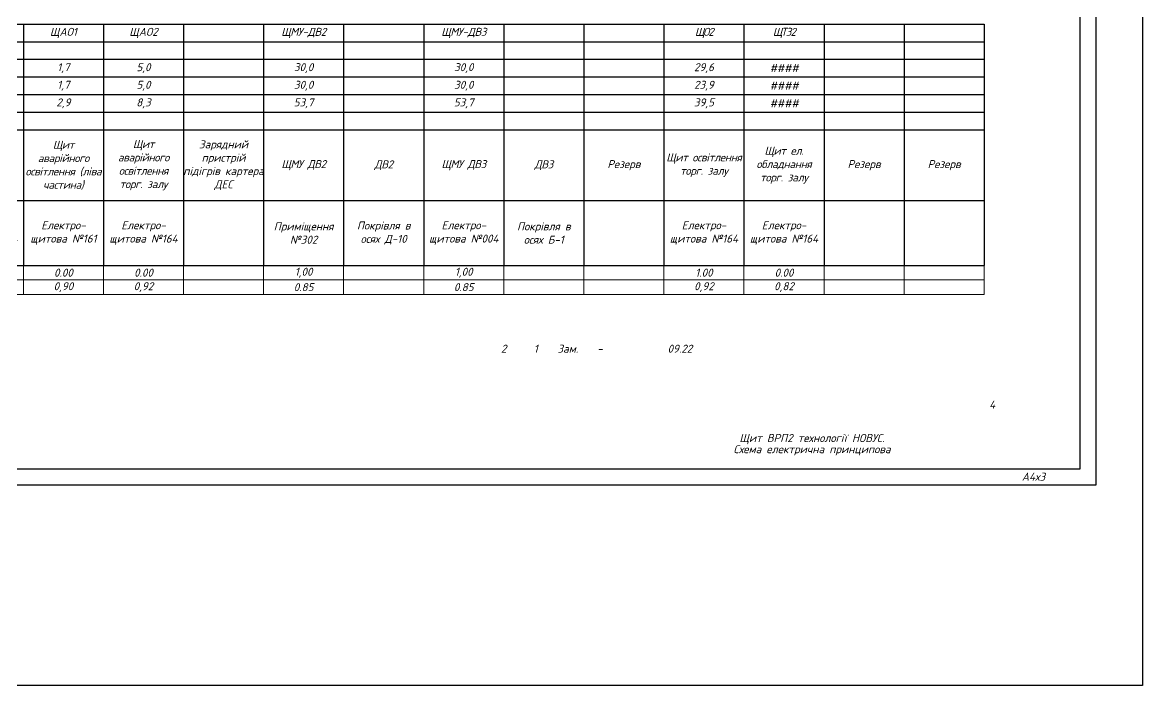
# Model space of a CAD drawing. Header units: millimetres. Extents: x -122434 to 1506205, y -201405 to 386015.
# Drawn here: x 30771 to 65749, y 194423 to 215149 of the extents above; entities that cross this region are included whole.
import ezdxf

# ---------------------------------------------------------------- set-up
doc = ezdxf.new("R2010")
doc.units = ezdxf.units.MM
doc.layers.get('Defpoints').update_dxf_attribs({"color": 4})
doc.layers.add('E_Зміни', color=7, linetype='Continuous')
doc.layers.add('Схема', color=7, linetype='Continuous')
doc.layers.add('Рамка внешняя', color=4, linetype='Continuous', lineweight=30, plot=False)
doc.styles.add('GOST 2.304', font='isocpeui.ttf')
doc.styles.add('ГОСТ 2.304', font='isocpeui.ttf')

# ---------------------------------------------------------------- blocks, each defined once
blk = doc.blocks.new('*T222')
at = {"color": 0, "lineweight": -2, "transparency": 16777216}
for p, q in [((0, 0), (4000, 0)), ((0, 0), (0, -7540)), ((4000, 0), (4000, -7540)), ((6500, 0), (6500, -7540)), ((9000, 0), (9000, -7540)), ((11500, 0), (11500, -7540)), ((14000, 0), (14000, -3300)), ((16500, 0), (16500, -3300)), ((19000, 0), (19000, -7540)), ((21500, 0), (21500, -7540)), ((34000, 0), (34000, -5515)), ((36500, 0), (36500, -2200)), ((39000, 0), (39000, -1100)), ((41500, 0), (41500, -2200)), ((44000, 0), (44000, -1100)), ((46500, 0), (46500, -7540)), ((51500, 0), (51500, -3300)), ((54000, 0), (54000, -7540)), ((56500, 0), (56500, -7540)), ((0, -550), (56500, -550)), ((24000, -550), (24000, -3300)), ((26500, -550), (26500, -3300)), ((29000, -550), (29000, -7540)), ((31500, -550), (31500, -7540)), ((49000, -550), (49000, -3300)), ((0, -1100), (14000, -1100)), ((16500, -1100), (19000, -1100)), ((21500, -1100), (56500, -1100)), ((0, -1650), (56500, -1650)), ((39000, -1650), (39000, -7540)), ((44000, -1650), (44000, -3300)), ((0, -2200), (34000, -2200)), ((36500, -2200), (39000, -2200)), ((41500, -2200), (56500, -2200)), ((0, -2750), (56500, -2750)), ((36500, -2750), (36500, -7540)), ((41500, -2750), (41500, -7540)), ((0, -3300), (14000, -3300)), ((16500, -3300), (56500, -3300)), ((0, -5515), (11500, -5515)), ((14000, -5515), (24000, -5515)), ((14000, -5515), (14000, -7540)), ((16500, -5515), (16500, -7540)), ((24000, -5515), (24000, -7540)), ((26500, -5515), (29000, -5515)), ((26500, -5515), (26500, -7540)), ((31500, -5515), (49000, -5515)), ((44000, -5515), (44000, -7540)), ((49000, -5515), (49000, -7540)), ((51500, -5515), (56500, -5515)), ((51500, -5515), (51500, -7540)), ((0, -7540), (56500, -7540))]:
    blk.add_line(p, q, dxfattribs=at)
at = {"color": 0, "linetype": 'ByBlock', "lineweight": -2, "transparency": 16777216}
for p, q in [((4000, 0), (56500, 0)), ((24000, 0), (24000, -550)), ((26500, 0), (26500, -550)), ((29000, 0), (29000, -550)), ((31500, 0), (31500, -550)), ((49000, 0), (49000, -550)), ((14000, -1100), (16500, -1100)), ((19000, -1100), (21500, -1100)), ((39000, -1100), (39000, -1650)), ((44000, -1100), (44000, -1650)), ((34000, -2200), (36500, -2200)), ((36500, -2200), (36500, -2750)), ((39000, -2200), (41500, -2200)), ((41500, -2200), (41500, -2750)), ((14000, -3300), (16500, -3300)), ((14000, -3300), (14000, -5515)), ((16500, -3300), (16500, -5515)), ((24000, -3300), (24000, -5515)), ((26500, -3300), (26500, -5515)), ((44000, -3300), (44000, -5515)), ((49000, -3300), (49000, -5515)), ((51500, -3300), (51500, -5515)), ((11500, -5515), (14000, -5515)), ((24000, -5515), (26500, -5515)), ((29000, -5515), (31500, -5515)), ((34000, -5515), (34000, -7540)), ((49000, -5515), (51500, -5515))]:
    blk.add_line(p, q, dxfattribs=at)
at = {"layer": 'Defpoints', "color": 8, "linetype": 'ByBlock', "lineweight": 0, "transparency": 16777216}
for p, q in [((0, -7540), (0, -8447)), ((4000, -7540), (4000, -8447)), ((6500, -7540), (6500, -8447)), ((9000, -7540), (9000, -8447)), ((11500, -7540), (11500, -8447)), ((14000, -7540), (14000, -8447)), ((16500, -7540), (16500, -8447)), ((19000, -7540), (19000, -8447)), ((21500, -7540), (21500, -8447)), ((24000, -7540), (24000, -8447)), ((26500, -7540), (26500, -8447)), ((29000, -7540), (29000, -8447)), ((31500, -7540), (31500, -8447)), ((34000, -7540), (34000, -8447)), ((36500, -7540), (36500, -8447)), ((39000, -7540), (39000, -8447)), ((41500, -7540), (41500, -8447)), ((44000, -7540), (44000, -8447)), ((46500, -7540), (46500, -8447)), ((49000, -7540), (49000, -8447)), ((51500, -7540), (51500, -8447)), ((54000, -7540), (54000, -8447)), ((56500, -7540), (56500, -8447)), ((0, -7994), (56500, -7994)), ((0, -8447), (56500, -8447))]:
    blk.add_line(p, q, dxfattribs=at)
at = {"color": 0, "transparency": 16777216, "char_height": 250, "style": 'ГОСТ 2.304'}
for s, insert, width, attachment_point in [('Номер по плану', (2000, -275), 3880, 5), ('{\\T0.85;\\C7;ЩР1.1}', (5250, -275), 2380, 5), ('{\\T0.85;\\C7;ЩМЦ}', (7750, -275), 2380, 5), ('{\\T0.85;\\C7;ЩО1}', (10250, -275), 2380, 5), ('ЩТЗ1', (12750, -275), 2380, 5), ('ЩЗО1', (15250, -275), 2380, 5), ('{\\T0.85;\\C7;ЩРК1}', (22750, -275), 2380, 5), ('{\\T0.85;\\C7;ЩРК2}', (25250, -275), 2380, 5), ('ЩАО1', (27750, -275), 2380, 5), ('ЩАО2', (30250, -275), 2380, 5), ('{\\T0.95;ЩМУ-ДВ2}', (35250, -275), 2380, 5), ('{\\T0.95;ЩМУ-ДВ3}', (40250, -275), 2380, 5), ('{\\T0.85;\\C7;ЩО2}', (47750, -275), 2380, 5), ('{\\T0.85;\\C7;ЩТЗ2}', (50250, -275), 2380, 5), ('Тип', (2000, -825), 3880, 5), ('Рвст., кВт', (2000, -1375), 3880, 5), ('####', (5250, -1375), 2380, 5), ('####', (7750, -1375), 2380, 5), ('7,0', (10250, -1375), 2380, 5), ('####', (12750, -1375), 2380, 5), ('5,0', (15250, -1375), 2380, 5), ('###', (22750, -1375), 2380, 5), ('####', (25250, -1375), 2380, 5), ('1,7', (27750, -1375), 2380, 5), ('5,0', (30250, -1375), 2380, 5), ('30,0', (35250, -1375), 2380, 5), ('30,0', (40250, -1375), 2380, 5), ('29,6', (47750, -1375), 2380, 5), ('####', (50250, -1375), 2380, 5), ('####', (7750, -1710), 2380, 2), ('Рр., кВт', (2000, -1925), 3880, 5), ('####', (5250, -1925), 2380, 5), ('7,0', (10250, -1925), 2380, 5), ('####', (12750, -1925), 2380, 5), ('5,0', (15250, -1925), 2380, 5), ('###', (22750, -1925), 2380, 5), ('###', (25250, -1925), 2380, 5), ('1,7', (27750, -1925), 2380, 5), ('5,0', (30250, -1925), 2380, 5), ('30,0', (35250, -1925), 2380, 5), ('30,0', (40250, -1925), 2380, 5), ('23,9', (47750, -1925), 2380, 5), ('####', (50250, -1925), 2380, 5), ('Іном.', (2000, -2475), 3880, 5), ('####', (5250, -2475), 2380, 5), ('####', (7750, -2260), 2380, 2), ('11,8', (10250, -2475), 2380, 5), ('####', (12750, -2475), 2380, 5), ('8,5', (15250, -2475), 2380, 5), ('####', (22750, -2475), 2380, 5), ('####', (25250, -2475), 2380, 5), ('2,9', (27750, -2475), 2380, 5), ('8,3', (30250, -2475), 2380, 5), ('53,7', (35250, -2475), 2380, 5), ('53,7', (40250, -2475), 2380, 5), ('39,5', (47750, -2475), 2380, 5), ('####', (50250, -2475), 2380, 5), ('Іп', (2000, -3025), 3880, 5), ('{\\T0.95;Щит розподільчий розеток доп. приміщень}', (5250, -4408), 2380, 5), ('{\\T0.95;Щит ел. обладнання торг. залу}', (12750, -4408), 2380, 5), ('Щит зовнішнього освітлення Новус', (15250, -4408), 2380, 5), ("{\\T0.95;Щит розподільчий сервера, комп'ютерів}", (22750, -4408), 2380, 5), ("{\\T0.95;Щит розподільчий сервера, комп'ютерів}", (25250, -4408), 2380, 5), ('{\\T0.95;Щит аварійного освітлення (ліва частина)}', (27750, -4408), 2380, 5), ('{\\T0.95;Щит аварійного освітлення торг. залу}', (30250, -4408), 2380, 5), ('{\\C7;Зарядний пристрій\\Pпідігрів картера\\PДЕС}', (32750, -4408), 2380, 5), ('{\\T0.95;Щит ел. обладнання торг. залу}', (50250, -4408), 2380, 5), ('{\\T0.95;\\C7;Найменування обладнання за планом}', (2000, -4408), 3880, 5), ("{\\T0.95;Щит силовий м'ясного цеху}", (7750, -4408), 2380, 5), ('{\\T0.95;Щит освітлення торг. залу}', (47750, -4408), 2380, 5), ('{\\T0.95;Щит освітлення}', (10250, -4408), 2380, 5), ('Резерв', (17750, -4408), 2380, 5), ('Резерв', (20250, -4408), 2380, 5), ('{\\T0.95;ЩМУ ДВ2}', (35250, -4408), 2380, 5), ('{\\T0.95;ДВ2}', (37750, -4408), 2380, 5), ('{\\T0.95;ЩМУ ДВ3}', (40250, -4408), 2380, 5), ('{\\T0.95;ДВ3}', (42750, -4408), 2380, 5), ('Резерв', (45250, -4408), 2380, 5), ('Резерв', (52750, -4408), 2380, 5), ('Резерв', (55250, -4408), 2380, 5), ('Електро- щитова №161', (5250, -6528), 2380, 5), ('Приміщення №152', (7750, -6528), 2380, 5), ('Електро- щитова №161', (10250, -6528), 2380, 5), ('Приміщення №152', (12750, -6528), 2380, 5), ('Електро- щитова №161', (15250, -6528), 2380, 5), ('Електро- щитова №161', (22750, -6528), 2380, 5), ('Електро- щитова №164', (25250, -6528), 2380, 5), ('Електро- щитова №161', (27750, -6528), 2380, 5), ('Електро- щитова №164', (30250, -6528), 2380, 5), ('Приміщення №302', (35250, -6528), 2380, 5), ('Покрівля в осях Д-10', (37750, -6528), 2380, 5), ('Електро- щитова №004', (40250, -6528), 2380, 5), ('Покрівля в осях Б-1', (42750, -6528), 2380, 5), ('Електро- щитова №164', (47750, -6528), 2380, 5), ('Електро- щитова №164', (50250, -6528), 2380, 5), ('{\\T0.95;\\C7;Місце встановлення}', (2000, -6528), 3880, 5)]:
    blk.add_mtext(s, dxfattribs=dict(at, insert=insert, width=width, attachment_point=attachment_point))
at = {"color": 7, "true_color": 0xffffff, "transparency": 16777216, "char_height": 250, "attachment_point": 5, "style": 'ГОСТ 2.304'}
for s, insert, width in [('Кп', (2000, -7767), 3880), ('1,00', (15250, -7767), 2380), ('0.00', (27750, -7767), 2380), ('0.00', (30250, -7767), 2380), ('1,00', (35250, -7767), 2380), ('1,00', (40250, -7767), 2380), ('1.00', (47750, -7767), 2380), ('0.00', (50250, -7767), 2380), ('cos ф', (2000, -8220), 3880), ('0,90', (10250, -8220), 2380), ('0,90', (15250, -8220), 2380), ('0,90', (27750, -8220), 2380), ('0,92', (30250, -8220), 2380), ('0.85', (35250, -8220), 2380), ('0.85', (40250, -8220), 2380), ('0,92', (47750, -8220), 2380), ('0,82', (50250, -8220), 2380)]:
    blk.add_mtext(s, dxfattribs=dict(at, insert=insert, width=width))
blk = doc.blocks.new('Рамка А4х3')
at = {"lineweight": 30, "ltscale": 100}
blk.add_lwpolyline([(20, 5), (625, 5), (625, 292), (20, 292)], close=True, dxfattribs=at)
at = {"layer": 'Рамка внешняя', "ltscale": 100}
blk.add_lwpolyline([(0, 0), (630, 0), (630, 297), (0, 297)], close=True, dxfattribs=at)
at = {"layer": 'Схема', "linetype": 'Continuous', "style": 'ГОСТ 2.304'}
blk.add_text('А4х3', height=2.5, dxfattribs=at).set_placement((606.77, 1.24))

msp = doc.modelspace()

# ---------------------------------------------------------------- linework, layer by layer
at = {"color": 3}
msp.add_lwpolyline([(444, 231436), (65749, 231436), (65749, 194423), (444, 194423)], close=True, dxfattribs=at)

# ---------------------------------------------------------------- block references
at = {"xscale": 100, "yscale": 100, "zscale": 100}
msp.add_blockref('Рамка А4х3', (1302, 200702), dxfattribs=at)
msp.add_blockref('*T222', (4302, 215095))

# ---------------------------------------------------------------- texts
at = {"linetype": 'Continuous', "lineweight": 25, "char_height": 250, "attachment_point": 5, "line_spacing_factor": 0.84, "style": 'GOST 2.304'}
for s, insert, width in [('{\\C7;4}', (61052, 203202), 1500), ('\\pi250;Щит ВРП2 технології НОВУС. \\PСхема електрична принципова', (55302, 201952), 7000)]:
    msp.add_mtext(s, dxfattribs=dict(at, insert=insert, width=width))
at = {"layer": 'E_Зміни', "linetype": 'Continuous', "lineweight": 25, "char_height": 250, "width": 1000, "attachment_point": 5, "line_spacing_factor": 0.84, "style": 'GOST 2.304'}
for s, insert in [('{\\C7;2}', (45802, 204952)), ('{\\C7;1}', (46802, 204952)), ('{\\C7;Зам.}', (47802, 204952)), ('{\\C7;09.22}', (51302, 204952)), ('{\\C7;-}', (48802, 204952))]:
    msp.add_mtext(s, dxfattribs=dict(at, insert=insert))

doc.saveas('drawing.dxf')
